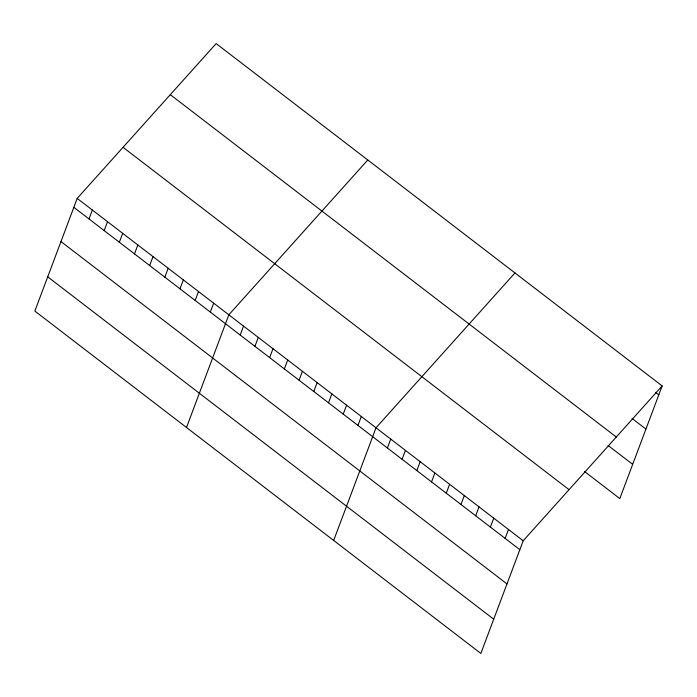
<?xml version="1.0" encoding="UTF-8"?>
<svg xmlns="http://www.w3.org/2000/svg" width="697" height="697" viewBox="0 0 697 697"><rect width="100%" height="100%" fill="white"/><g stroke="black" fill="none" stroke-linecap="round" stroke-linejoin="round"><path stroke-width="1.05" d="M77.193 198.41L34.85 311.071L480.852 653.429L523.194 540.767L662.15 385.929L216.148 43.571L77.193 198.41L523.194 540.767M89.007 218.963L92.361 210.05M104.175 230.602L107.521 221.698M119.335 242.242L122.689 233.338M134.504 253.882L137.849 244.978M149.663 265.531L153.018 256.618M164.832 277.171L168.177 268.258M179.992 288.811L183.346 279.898M195.16 300.451L198.506 291.538M210.32 312.09L213.674 303.178M186.491 427.479L228.834 314.817L367.789 159.97M240.204 335.022L243.549 326.109M254.919 346.322L258.273 337.409M269.643 357.622L272.989 348.709M284.359 368.922L287.704 360.009M299.074 380.213L302.428 371.301M313.789 391.514L317.144 382.601M328.514 402.814L331.859 393.901M343.229 414.105L346.583 405.201M357.944 425.405L361.299 416.492M333.671 540.454L376.014 427.792L514.97 272.945M387.384 448.005L390.729 439.093M402.099 459.297L405.454 450.384M416.815 470.597L420.169 461.684M431.539 481.897L434.884 472.984M446.254 493.197L449.609 484.284M460.97 504.489L464.324 495.576M475.694 515.789L479.039 506.876M490.409 527.089L493.755 518.176M505.125 538.389L508.479 529.476M662.15 385.929L619.807 498.59L584.644 471.599M655.529 392.333L658.804 394.842M632.031 418.409L645.927 429.073M170.295 94.67L616.296 437.028M608.141 445.522L632.676 464.35M123.055 147.311L569.048 489.669M73.847 207.323L519.849 549.68M60.979 241.563L506.972 583.92M47.718 276.84L493.72 619.197"/></g></svg>
